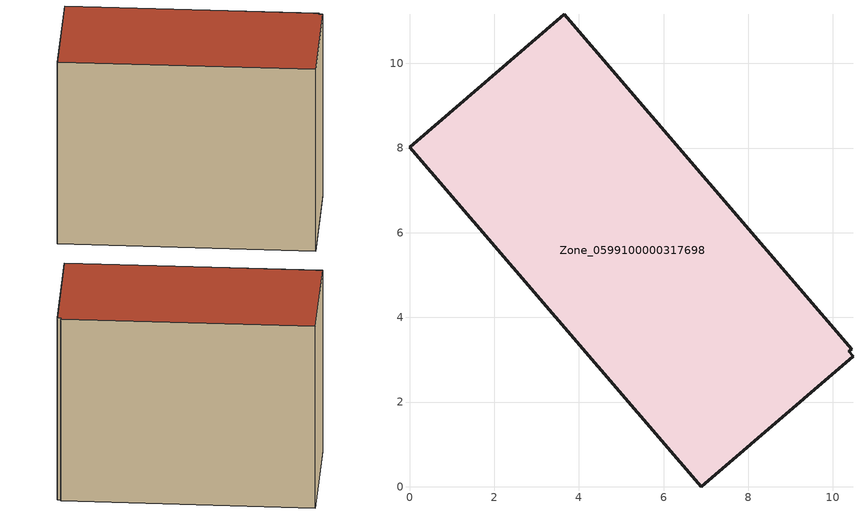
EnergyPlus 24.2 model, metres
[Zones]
Zone_0599100000317698
 floor ground (C_G): 10.45,3.25 10.38,3.19 10.47,3.08 6.89,0 0,8.02 3.66,11.16 z0.26
 wall outside (C_F): 10.45,3.25 3.66,11.16 0,8.02 6.89,0 10.47,3.08 10.38,3.19 10.45,3.25 z0.26:8.7
 roof outside (C_R): 10.38,3.19 10.45,3.25 3.66,11.16 0,8.02 6.89,0 10.47,3.08 z8.7
[BUILDING]
Pand.0599100000317698: North Axis=0; Terrain=City; Loads Convergence Tolerance Value=0.04; Temperature Convergence Tolerance Value=0.4; Solar Distribution=FullExterior; Maximum Number of Warmup Days=25; Minimum Number of Warmup Days=1
[Site:Location]
Rotterdam.The.Hague.AP_ZH_NLD Design_Conditions: Latitude=51.96; Longitude=4.45; Time Zone=1; Elevation=-4.5
[SITE:GROUNDTEMPERATURE:BUILDINGSURFACE]
18, 18, 18, 18, 18, 18, 18, 18, 18, 18, 18, 18
[MATERIAL] Thermal Absorptance=0.9; Solar Absorptance=0.7; Visible Absorptance=0.7
Name | Roughness | Thickness | Conductivity | Density | Specific Heat
G.TI.1975-1991 | MediumSmooth | 0.15 | 0.288461 | 540 | 1210
F.TI.1975-1991 | Rough | 0.3 | 0.230769 | 1920 | 840
R.TI.1975-1991 | MediumRough | 0.2 | 0.153846 | 1500 | 1000
[CONSTRUCTION]
C_G: G.TI.1975-1991
C_F: F.TI.1975-1991
C_R: R.TI.1975-1991
[ZONE]
Zone_0599100000317698: Type=1; Multiplier=1; Ceiling Height=Autocalculate; Volume=Autocalculate; Floor Area=autocalculate; Part of Total Floor Area=Yes
[ZONEINFILTRATION:DESIGNFLOWRATE]
Infil_Zone_0599100000317698: Zone or ZoneList or Space or SpaceList=Zone_0599100000317698; Schedule=AlwaysOn; Design Flow Rate Calculation Method=Flow/Area; Flow Rate per Floor Area=0.003; Constant Term Coefficient=1; Temperature Term Coefficient=0; Velocity Term Coefficient=0; Velocity Squared Term Coefficient=0
[HVACTEMPLATE:ZONE:IDEALLOADSAIRSYSTEM]
Zone_0599100000317698: Maximum Heating Supply Air Temperature=50; Minimum Cooling Supply Air Temperature=13; Maximum Heating Supply Air Humidity Ratio=0.0156; Minimum Cooling Supply Air Humidity Ratio=0.0077; Heating Limit=NoLimit; Cooling Limit=NoLimit; Dehumidification Control Type=ConstantSensibleHeatRatio; Cooling Sensible Heat Ratio=0.7; Dehumidification Setpoint=60; Humidification Control Type=None; Humidification Setpoint=30; Outdoor Air Method=None; Outdoor Air Flow Rate per Person=0.00944; Outdoor Air Flow Rate per Zone Floor Area=0; Outdoor Air Flow Rate per Zone=0; Demand Controlled Ventilation Type=None; Outdoor Air Economizer Type=NoEconomizer; Heat Recovery Type=None; Sensible Heat Recovery Effectiveness=0.7; Latent Heat Recovery Effectiveness=0.65
[ZONECONTROL:THERMOSTAT]
ThermostatControl_Zone_0599100000317698: Zone or ZoneList=Zone_0599100000317698; Control Type Schedule=DualSetpointControlType; Control 1=Thermostat_Zone_0599100000317698; Temperature Difference Between Cutout And Setpoint=0
[THERMOSTATSETPOINT:DUALSETPOINT]
Thermostat_Zone_0599100000317698: Heating Setpoint Temperature Schedule=HeatingSetpoint_Zone_0599100000317698; Cooling Setpoint Temperature Schedule=CoolingSetpoint_Zone_0599100000317698
[SCHEDULE:COMPACT]
HeatingSetpoint_Zone_0599100000317698: Through: 12/31, For: AllDays, Until: 24:00, 21
CoolingSetpoint_Zone_0599100000317698: Through: 12/31, For: AllDays, Until: 24:00, 24
DualSetpointControlType: Through: 12/31, For: AllDays, Until: 24:00, 4
AlwaysOn: Through: 12/31, For: AllDays, Until: 24:00, 1
